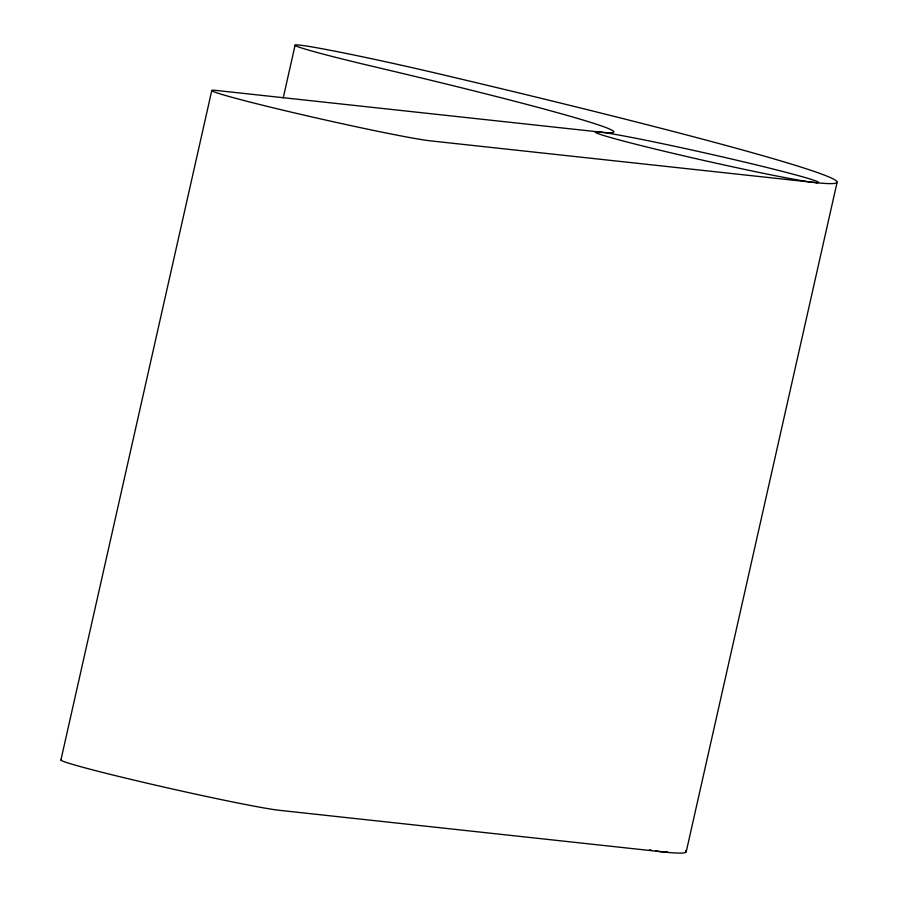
<?xml version="1.0" encoding="UTF-8"?>
<svg xmlns="http://www.w3.org/2000/svg" width="898" height="898" viewBox="0 0 898 898"><rect width="100%" height="100%" fill="white"/><g stroke="black" fill="none" stroke-linecap="round" stroke-linejoin="round"><path stroke-width="1.35" d="M60.907 760.011L211.782 90.518M283.229 97.871L295.083 45.293M686.218 851.798L837.093 182.305M667.573 851.854A114.439 3.794 12.7 0 1 662.904 851.91L279.525 810.333A114.439 3.794 12.7 0 1 151.01 784.111A114.439 3.794 12.7 0 1 61.434 759.753M655.428 850.877A114.439 3.794 12.7 0 0 661.68 851.775L665.901 852.224A572.217 18.97 12.7 0 0 685.578 850.496M651.611 850.26A114.439 3.794 12.7 0 1 649.467 849.901M816.776 182.743L812.555 182.283A114.439 3.794 12.7 0 1 623.829 141.154A114.439 3.794 12.7 0 1 682.289 147.923A114.439 3.794 12.7 0 1 813.779 182.429L430.4 140.851A114.439 3.794 12.7 0 1 291.48 112.194A114.439 3.794 12.7 0 1 216.452 90.462L599.83 132.04A343.328 11.382 12.7 0 0 374.747 66.856A114.439 3.794 12.7 0 1 298.967 45.046A114.439 3.794 12.7 0 1 433.386 72.547L442.815 74.77A572.217 18.97 12.7 0 1 816.776 182.743"/></g></svg>
